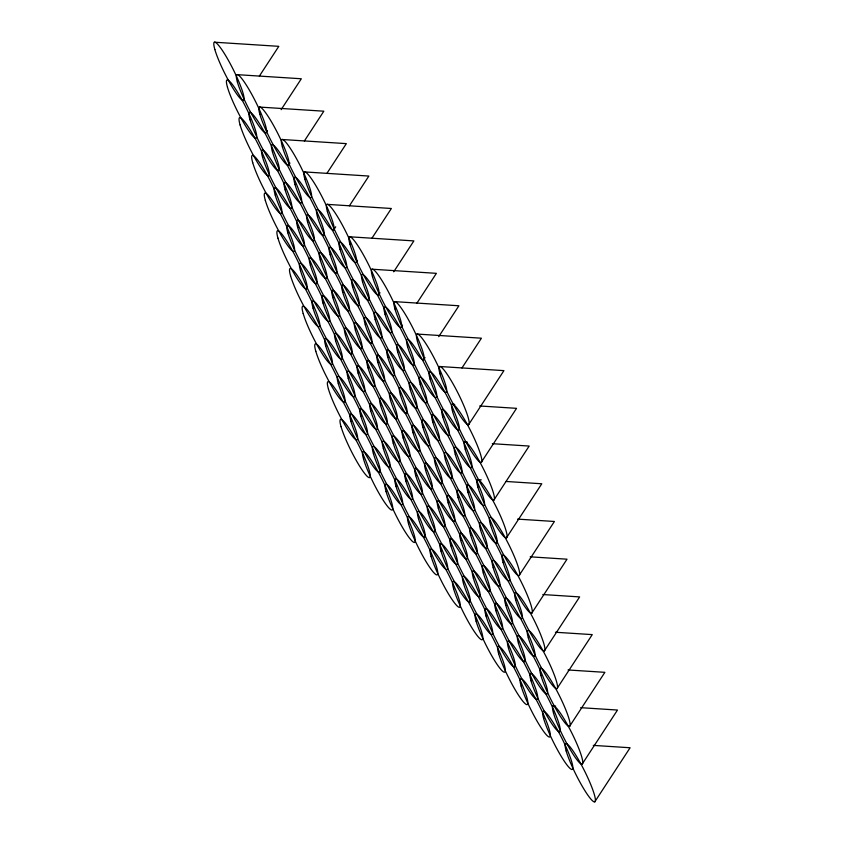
<?xml version="1.0" encoding="UTF-8"?>
<svg xmlns="http://www.w3.org/2000/svg" width="844" height="844" viewBox="0 0 844 844"><rect width="100%" height="100%" fill="white"/><g stroke="black" fill="none" stroke-linecap="round" stroke-linejoin="round"><path stroke-width="1.27" d="M259.351 76.118L278.805 46.336L214.344 42.2M266.008 132.814L267.442 130.609M281.136 109.657L301.319 78.766L236.858 74.631M288.511 165.245L289.956 163.04M304.368 140.98L323.832 111.197L259.372 107.061M326.881 173.41L346.346 143.628L281.885 139.482M333.538 230.106L335.701 226.793M349.395 205.83L368.86 176.058L304.399 171.912M356.052 262.526L357.497 260.321M371.909 238.261L391.363 208.489L326.913 204.343M378.566 294.957L380 292.752M393.694 271.8L413.876 240.909L349.416 236.774M401.079 327.388L402.514 325.183M416.936 303.123L436.39 273.34L371.93 269.204M423.593 359.818L425.028 357.613M438.722 336.651L458.904 305.771L394.443 301.624M461.953 367.984L481.418 338.201L416.957 334.055M468.61 424.669L503.931 370.632L439.471 366.486M481.228 462.385L516.549 408.338L479.708 405.975M493.846 500.102L529.167 446.054L492.337 443.691M506.463 537.807L541.785 483.77L506.263 481.481M519.092 575.524L554.402 521.476L517.572 519.113M531.709 613.24L567.02 559.192L530.19 556.829M544.327 650.946L579.638 596.908L542.808 594.535M556.945 688.662L592.256 634.614L555.426 632.251M569.563 726.378L604.874 672.33L568.044 669.967M582.181 764.084L617.491 710.047L580.661 707.673M594.798 801.8L630.109 747.752L593.279 745.389M452.089 404.202L454.716 404.371M464.706 441.908L467.333 442.077M477.324 479.624L481.27 479.877M553.042 705.9L555.668 706.069M345.491 335.395A32.536 4.653 63.4 0 0 371.444 384.864A32.536 4.653 63.4 0 0 361.717 351.167A32.536 4.653 63.4 0 0 345.491 335.395M458.049 497.538A32.536 4.653 63.4 0 0 484.002 547.007A32.536 4.653 63.4 0 0 474.275 513.321A32.536 4.653 63.4 0 0 458.049 497.538M265.332 200.397A32.536 4.653 63.4 0 0 291.286 249.866A32.536 4.653 63.4 0 0 281.558 216.169A32.536 4.653 63.4 0 0 265.332 200.397M413.022 432.677A32.536 4.653 63.4 0 0 438.975 482.146A32.536 4.653 63.4 0 0 429.248 448.459A32.536 4.653 63.4 0 0 413.022 432.677M503.077 562.399A32.536 4.653 63.4 0 0 529.03 611.858A32.536 4.653 63.4 0 0 519.303 578.172A32.536 4.653 63.4 0 0 503.077 562.399M322.978 302.964A32.536 4.653 63.4 0 0 348.931 352.433A32.536 4.653 63.4 0 0 339.204 318.747A32.536 4.653 63.4 0 0 322.978 302.964M493.181 567.685A32.536 4.653 63.4 0 0 519.134 617.143A32.536 4.653 63.4 0 0 509.407 583.457A32.536 4.653 63.4 0 0 493.181 567.685M277.95 238.113A32.536 4.653 63.4 0 0 303.903 287.572A32.536 4.653 63.4 0 0 294.176 253.886A32.536 4.653 63.4 0 0 277.95 238.113M435.536 465.107A32.536 4.653 63.4 0 0 461.489 514.576A32.536 4.653 63.4 0 0 451.762 480.89A32.536 4.653 63.4 0 0 435.536 465.107M390.519 400.256A32.536 4.653 63.4 0 0 416.461 449.715A32.536 4.653 63.4 0 0 406.734 416.029A32.536 4.653 63.4 0 0 390.519 400.256M368.005 367.826A32.536 4.653 63.4 0 0 393.948 417.284A32.536 4.653 63.4 0 0 384.231 383.598A32.536 4.653 63.4 0 0 368.005 367.826M287.846 232.828A32.536 4.653 63.4 0 0 313.799 282.286A32.536 4.653 63.4 0 0 304.072 248.6A32.536 4.653 63.4 0 0 287.846 232.828M470.667 535.254A32.536 4.653 63.4 0 0 496.62 584.713A32.536 4.653 63.4 0 0 486.893 551.026A32.536 4.653 63.4 0 0 470.667 535.254M310.36 265.259A32.536 4.653 63.4 0 0 336.313 314.717A32.536 4.653 63.4 0 0 326.586 281.031A32.536 4.653 63.4 0 0 310.36 265.259M480.563 529.969A32.536 4.653 63.4 0 0 506.516 579.427A32.536 4.653 63.4 0 0 496.789 545.741A32.536 4.653 63.4 0 0 480.563 529.969M300.464 270.534A32.536 4.653 63.4 0 0 326.417 320.003A32.536 4.653 63.4 0 0 316.69 286.316A32.536 4.653 63.4 0 0 300.464 270.534M518.416 643.107A32.536 4.653 63.4 0 0 544.369 692.565A32.536 4.653 63.4 0 0 534.642 658.879A32.536 4.653 63.4 0 0 518.416 643.107M383.345 448.533A32.536 4.653 63.4 0 0 409.298 498.002A32.536 4.653 63.4 0 0 399.571 464.305A32.536 4.653 63.4 0 0 383.345 448.533M338.317 383.672A32.536 4.653 63.4 0 0 364.27 433.141A32.536 4.653 63.4 0 0 354.543 399.455A32.536 4.653 63.4 0 0 338.317 383.672M290.568 275.819A32.536 4.653 63.4 0 0 316.521 325.288A32.536 4.653 63.4 0 0 306.794 291.602A32.536 4.653 63.4 0 0 290.568 275.819M358.109 373.111A32.536 4.653 63.4 0 0 384.062 422.57A32.536 4.653 63.4 0 0 374.335 388.884A32.536 4.653 63.4 0 0 358.109 373.111M460.771 540.54A32.536 4.653 63.4 0 0 486.724 589.998A32.536 4.653 63.4 0 0 476.997 556.312A32.536 4.653 63.4 0 0 460.771 540.54M531.034 680.823A32.536 4.653 63.4 0 0 556.987 730.282A32.536 4.653 63.4 0 0 547.26 696.595A32.536 4.653 63.4 0 0 531.034 680.823M415.754 475.678A32.536 4.653 63.4 0 0 441.697 525.147A32.536 4.653 63.4 0 0 431.98 491.451A32.536 4.653 63.4 0 0 415.754 475.678M325.7 345.966A32.536 4.653 63.4 0 0 351.653 395.425A32.536 4.653 63.4 0 0 341.925 361.738A32.536 4.653 63.4 0 0 325.7 345.966M328.421 388.957A32.536 4.653 63.4 0 0 354.374 438.426A32.536 4.653 63.4 0 0 344.647 404.74A32.536 4.653 63.4 0 0 328.421 388.957M473.389 578.245A32.536 4.653 63.4 0 0 499.342 627.714A32.536 4.653 63.4 0 0 489.615 594.028A32.536 4.653 63.4 0 0 473.389 578.245M428.372 513.395A32.536 4.653 63.4 0 0 454.325 562.853A32.536 4.653 63.4 0 0 444.598 529.167A32.536 4.653 63.4 0 0 428.372 513.395M508.521 648.392A32.536 4.653 63.4 0 0 534.474 697.851A32.536 4.653 63.4 0 0 524.746 664.165A32.536 4.653 63.4 0 0 508.521 648.392M373.449 453.819A32.536 4.653 63.4 0 0 399.402 503.277A32.536 4.653 63.4 0 0 389.675 469.591A32.536 4.653 63.4 0 0 373.449 453.819M370.727 410.817A32.536 4.653 63.4 0 0 396.68 460.286A32.536 4.653 63.4 0 0 386.953 426.6A32.536 4.653 63.4 0 0 370.727 410.817M540.93 675.538A32.536 4.653 63.4 0 0 566.883 724.996A32.536 4.653 63.4 0 0 557.156 691.31A32.536 4.653 63.4 0 0 540.93 675.538M405.858 480.964A32.536 4.653 63.4 0 0 431.811 530.422A32.536 4.653 63.4 0 0 422.084 496.736A32.536 4.653 63.4 0 0 405.858 480.964M515.695 600.105A32.536 4.653 63.4 0 0 541.648 649.574A32.536 4.653 63.4 0 0 531.92 615.888A32.536 4.653 63.4 0 0 515.695 600.105M463.504 583.531A32.536 4.653 63.4 0 0 489.446 633A32.536 4.653 63.4 0 0 479.73 599.314A32.536 4.653 63.4 0 0 463.504 583.531M395.963 486.249A32.536 4.653 63.4 0 0 421.916 535.708A32.536 4.653 63.4 0 0 412.188 502.022A32.536 4.653 63.4 0 0 395.963 486.249M438.268 508.109A32.536 4.653 63.4 0 0 464.211 557.567A32.536 4.653 63.4 0 0 454.483 523.881A32.536 4.653 63.4 0 0 438.268 508.109M425.64 470.393A32.536 4.653 63.4 0 0 451.593 519.862A32.536 4.653 63.4 0 0 441.866 486.176A32.536 4.653 63.4 0 0 425.64 470.393M393.241 443.248A32.536 4.653 63.4 0 0 419.194 492.717A32.536 4.653 63.4 0 0 409.467 459.031A32.536 4.653 63.4 0 0 393.241 443.248M350.935 421.388A32.536 4.653 63.4 0 0 376.888 470.857A32.536 4.653 63.4 0 0 367.161 437.171A32.536 4.653 63.4 0 0 350.935 421.388M528.312 637.821A32.536 4.653 63.4 0 0 554.265 687.29A32.536 4.653 63.4 0 0 544.538 653.594A32.536 4.653 63.4 0 0 528.312 637.821M303.186 313.535A32.536 4.653 63.4 0 0 329.139 363.004A32.536 4.653 63.4 0 0 319.412 329.308A32.536 4.653 63.4 0 0 303.186 313.535M440.99 551.1A32.536 4.653 63.4 0 0 466.943 600.569A32.536 4.653 63.4 0 0 457.216 566.883A32.536 4.653 63.4 0 0 440.99 551.1M450.886 545.815A32.536 4.653 63.4 0 0 476.828 595.284A32.536 4.653 63.4 0 0 467.112 561.598A32.536 4.653 63.4 0 0 450.886 545.815M348.213 378.397A32.536 4.653 63.4 0 0 374.166 427.855A32.536 4.653 63.4 0 0 364.439 394.169A32.536 4.653 63.4 0 0 348.213 378.397M553.548 713.243A32.536 4.653 63.4 0 0 579.501 762.712A32.536 4.653 63.4 0 0 569.774 729.026A32.536 4.653 63.4 0 0 553.548 713.243M495.903 610.676A32.536 4.653 63.4 0 0 521.856 660.145A32.536 4.653 63.4 0 0 512.129 626.448A32.536 4.653 63.4 0 0 495.903 610.676M543.652 718.529A32.536 4.653 63.4 0 0 569.605 767.998A32.536 4.653 63.4 0 0 559.878 734.312A32.536 4.653 63.4 0 0 543.652 718.529M418.476 518.68A32.536 4.653 63.4 0 0 444.429 568.139A32.536 4.653 63.4 0 0 434.702 534.452A32.536 4.653 63.4 0 0 418.476 518.68M566.166 750.96A32.536 4.653 63.4 0 0 592.119 800.428A32.536 4.653 63.4 0 0 582.392 766.732A32.536 4.653 63.4 0 0 566.166 750.96M315.804 351.252A32.536 4.653 63.4 0 0 341.757 400.71A32.536 4.653 63.4 0 0 332.03 367.024A32.536 4.653 63.4 0 0 315.804 351.252M360.831 416.103A32.536 4.653 63.4 0 0 386.784 465.571A32.536 4.653 63.4 0 0 377.057 431.885A32.536 4.653 63.4 0 0 360.831 416.103M483.285 572.96A32.536 4.653 63.4 0 0 509.238 622.429A32.536 4.653 63.4 0 0 499.511 588.743A32.536 4.653 63.4 0 0 483.285 572.96M448.153 502.824A32.536 4.653 63.4 0 0 474.106 552.293A32.536 4.653 63.4 0 0 464.379 518.596A32.536 4.653 63.4 0 0 448.153 502.824M403.137 437.962A32.536 4.653 63.4 0 0 429.079 487.431A32.536 4.653 63.4 0 0 419.362 453.745A32.536 4.653 63.4 0 0 403.137 437.962M380.623 405.542A32.536 4.653 63.4 0 0 406.576 455A32.536 4.653 63.4 0 0 396.849 421.314A32.536 4.653 63.4 0 0 380.623 405.542M313.082 308.25A32.536 4.653 63.4 0 0 339.035 357.719A32.536 4.653 63.4 0 0 329.308 324.033A32.536 4.653 63.4 0 0 313.082 308.25M505.799 605.391A32.536 4.653 63.4 0 0 531.752 654.86A32.536 4.653 63.4 0 0 522.025 621.173A32.536 4.653 63.4 0 0 505.799 605.391M335.596 340.681A32.536 4.653 63.4 0 0 361.548 390.139A32.536 4.653 63.4 0 0 351.821 356.453A32.536 4.653 63.4 0 0 335.596 340.681M521.138 686.098A32.536 4.653 63.4 0 0 547.091 735.567A32.536 4.653 63.4 0 0 537.364 701.881A32.536 4.653 63.4 0 0 521.138 686.098M498.635 653.678A32.536 4.653 63.4 0 0 524.578 703.136A32.536 4.653 63.4 0 0 514.861 669.45A32.536 4.653 63.4 0 0 498.635 653.678M476.121 621.247A32.536 4.653 63.4 0 0 502.064 670.706A32.536 4.653 63.4 0 0 492.347 637.02A32.536 4.653 63.4 0 0 476.121 621.247M453.608 588.817A32.536 4.653 63.4 0 0 479.561 638.286A32.536 4.653 63.4 0 0 469.834 604.589A32.536 4.653 63.4 0 0 453.608 588.817M486.017 615.962A32.536 4.653 63.4 0 0 511.96 665.431A32.536 4.653 63.4 0 0 502.233 631.734A32.536 4.653 63.4 0 0 486.017 615.962M431.094 556.386A32.536 4.653 63.4 0 0 457.047 605.855A32.536 4.653 63.4 0 0 447.32 572.169A32.536 4.653 63.4 0 0 431.094 556.386M408.58 523.955A32.536 4.653 63.4 0 0 434.533 573.424A32.536 4.653 63.4 0 0 424.806 539.738A32.536 4.653 63.4 0 0 408.58 523.955M363.553 459.104A32.536 4.653 63.4 0 0 389.506 508.563A32.536 4.653 63.4 0 0 379.779 474.877A32.536 4.653 63.4 0 0 363.553 459.104M386.067 491.535A32.536 4.653 63.4 0 0 412.02 540.993A32.536 4.653 63.4 0 0 402.293 507.307A32.536 4.653 63.4 0 0 386.067 491.535M341.05 426.674A32.536 4.653 63.4 0 0 366.992 476.143A32.536 4.653 63.4 0 0 357.265 442.446A32.536 4.653 63.4 0 0 341.05 426.674M362.551 281.833A32.536 4.653 63.4 0 0 388.504 331.291A32.536 4.653 63.4 0 0 378.777 297.605A32.536 4.653 63.4 0 0 362.551 281.833M237.375 81.974A32.536 4.653 63.4 0 0 263.328 131.442A32.536 4.653 63.4 0 0 253.601 97.756A32.536 4.653 63.4 0 0 237.375 81.974M355.387 330.109A32.536 4.653 63.4 0 0 381.33 379.578A32.536 4.653 63.4 0 0 371.613 345.892A32.536 4.653 63.4 0 0 355.387 330.109M307.638 222.257A32.536 4.653 63.4 0 0 333.58 271.726A32.536 4.653 63.4 0 0 323.864 238.029A32.536 4.653 63.4 0 0 307.638 222.257M439.988 373.829A32.536 4.653 63.4 0 0 465.93 423.298A32.536 4.653 63.4 0 0 456.203 389.611A32.536 4.653 63.4 0 0 439.988 373.829M342.769 292.404A32.536 4.653 63.4 0 0 368.712 341.862A32.536 4.653 63.4 0 0 358.985 308.176A32.536 4.653 63.4 0 0 342.769 292.404M400.404 394.971A32.536 4.653 63.4 0 0 426.357 444.429A32.536 4.653 63.4 0 0 416.63 410.743A32.536 4.653 63.4 0 0 400.404 394.971M214.861 49.543A32.536 4.653 63.4 0 0 240.814 99.012A32.536 4.653 63.4 0 0 231.087 65.326A32.536 4.653 63.4 0 0 214.861 49.543M285.124 189.826A32.536 4.653 63.4 0 0 311.077 239.295A32.536 4.653 63.4 0 0 301.35 205.609A32.536 4.653 63.4 0 0 285.124 189.826M387.786 357.255A32.536 4.653 63.4 0 0 413.739 406.724A32.536 4.653 63.4 0 0 404.012 373.037A32.536 4.653 63.4 0 0 387.786 357.255M445.432 459.822A32.536 4.653 63.4 0 0 471.385 509.291A32.536 4.653 63.4 0 0 461.657 475.605A32.536 4.653 63.4 0 0 445.432 459.822M407.578 346.684A32.536 4.653 63.4 0 0 433.531 396.152A32.536 4.653 63.4 0 0 423.804 362.466A32.536 4.653 63.4 0 0 407.578 346.684M340.037 249.402A32.536 4.653 63.4 0 0 365.99 298.871A32.536 4.653 63.4 0 0 356.263 265.174A32.536 4.653 63.4 0 0 340.037 249.402M317.523 216.971A32.536 4.653 63.4 0 0 343.476 266.44A32.536 4.653 63.4 0 0 333.749 232.754A32.536 4.653 63.4 0 0 317.523 216.971M304.906 179.266A32.536 4.653 63.4 0 0 330.859 228.724A32.536 4.653 63.4 0 0 321.131 195.038A32.536 4.653 63.4 0 0 304.906 179.266M272.507 152.12A32.536 4.653 63.4 0 0 298.449 201.579A32.536 4.653 63.4 0 0 288.732 167.893A32.536 4.653 63.4 0 0 272.507 152.12M375.169 319.538A32.536 4.653 63.4 0 0 401.122 369.007A32.536 4.653 63.4 0 0 391.394 335.321A32.536 4.653 63.4 0 0 375.169 319.538M282.392 146.835A32.536 4.653 63.4 0 0 308.345 196.293A32.536 4.653 63.4 0 0 298.618 162.607A32.536 4.653 63.4 0 0 282.392 146.835M249.993 119.69A32.536 4.653 63.4 0 0 275.946 169.148A32.536 4.653 63.4 0 0 266.219 135.462A32.536 4.653 63.4 0 0 249.993 119.69M352.655 287.118A32.536 4.653 63.4 0 0 378.608 336.577A32.536 4.653 63.4 0 0 368.881 302.891A32.536 4.653 63.4 0 0 352.655 287.118M330.141 254.688A32.536 4.653 63.4 0 0 356.094 304.146A32.536 4.653 63.4 0 0 346.367 270.46A32.536 4.653 63.4 0 0 330.141 254.688M410.3 389.685A32.536 4.653 63.4 0 0 436.253 439.154A32.536 4.653 63.4 0 0 426.526 405.458A32.536 4.653 63.4 0 0 410.3 389.685M490.459 524.683A32.536 4.653 63.4 0 0 516.412 574.152A32.536 4.653 63.4 0 0 506.685 540.455A32.536 4.653 63.4 0 0 490.459 524.683M442.71 416.83A32.536 4.653 63.4 0 0 468.663 466.289A32.536 4.653 63.4 0 0 458.936 432.603A32.536 4.653 63.4 0 0 442.71 416.83M227.479 87.259A32.536 4.653 63.4 0 0 253.432 136.728A32.536 4.653 63.4 0 0 243.705 103.031A32.536 4.653 63.4 0 0 227.479 87.259M240.097 124.975A32.536 4.653 63.4 0 0 266.05 174.434A32.536 4.653 63.4 0 0 256.323 140.748A32.536 4.653 63.4 0 0 240.097 124.975M465.223 449.261A32.536 4.653 63.4 0 0 491.166 498.72A32.536 4.653 63.4 0 0 481.449 465.033A32.536 4.653 63.4 0 0 465.223 449.261M420.196 384.4A32.536 4.653 63.4 0 0 446.149 433.869A32.536 4.653 63.4 0 0 436.422 400.183A32.536 4.653 63.4 0 0 420.196 384.4M365.273 324.824A32.536 4.653 63.4 0 0 391.226 374.293A32.536 4.653 63.4 0 0 381.499 340.607A32.536 4.653 63.4 0 0 365.273 324.824M275.228 195.112A32.536 4.653 63.4 0 0 301.181 244.581A32.536 4.653 63.4 0 0 291.454 210.894A32.536 4.653 63.4 0 0 275.228 195.112M394.96 308.978A32.536 4.653 63.4 0 0 420.913 358.436A32.536 4.653 63.4 0 0 411.186 324.75A32.536 4.653 63.4 0 0 394.96 308.978M477.841 486.967A32.536 4.653 63.4 0 0 503.784 536.436A32.536 4.653 63.4 0 0 494.067 502.75A32.536 4.653 63.4 0 0 477.841 486.967M432.814 422.116A32.536 4.653 63.4 0 0 458.767 471.574A32.536 4.653 63.4 0 0 449.04 437.888A32.536 4.653 63.4 0 0 432.814 422.116M320.256 259.973A32.536 4.653 63.4 0 0 346.198 309.431A32.536 4.653 63.4 0 0 336.482 275.745A32.536 4.653 63.4 0 0 320.256 259.973M297.742 227.542A32.536 4.653 63.4 0 0 323.695 277.001A32.536 4.653 63.4 0 0 313.968 243.315A32.536 4.653 63.4 0 0 297.742 227.542M422.918 427.402A32.536 4.653 63.4 0 0 448.871 476.86A32.536 4.653 63.4 0 0 439.144 443.174A32.536 4.653 63.4 0 0 422.918 427.402M327.419 211.686A32.536 4.653 63.4 0 0 353.372 261.155A32.536 4.653 63.4 0 0 343.645 227.469A32.536 4.653 63.4 0 0 327.419 211.686M295.02 184.541A32.536 4.653 63.4 0 0 320.963 234.01A32.536 4.653 63.4 0 0 311.236 200.323A32.536 4.653 63.4 0 0 295.02 184.541M372.447 276.547A32.536 4.653 63.4 0 0 398.4 326.016A32.536 4.653 63.4 0 0 388.673 292.319A32.536 4.653 63.4 0 0 372.447 276.547M349.933 244.116A32.536 4.653 63.4 0 0 375.886 293.585A32.536 4.653 63.4 0 0 366.159 259.899A32.536 4.653 63.4 0 0 349.933 244.116M259.889 114.404A32.536 4.653 63.4 0 0 285.831 163.873A32.536 4.653 63.4 0 0 276.115 130.176A32.536 4.653 63.4 0 0 259.889 114.404M397.682 351.969A32.536 4.653 63.4 0 0 423.635 401.438A32.536 4.653 63.4 0 0 413.908 367.752A32.536 4.653 63.4 0 0 397.682 351.969M262.611 157.395A32.536 4.653 63.4 0 0 288.564 206.864A32.536 4.653 63.4 0 0 278.837 173.178A32.536 4.653 63.4 0 0 262.611 157.395M385.064 314.263A32.536 4.653 63.4 0 0 411.017 363.722A32.536 4.653 63.4 0 0 401.29 330.036A32.536 4.653 63.4 0 0 385.064 314.263M430.092 379.114A32.536 4.653 63.4 0 0 456.034 428.583A32.536 4.653 63.4 0 0 446.318 394.897A32.536 4.653 63.4 0 0 430.092 379.114M252.715 162.681A32.536 4.653 63.4 0 0 278.668 212.15A32.536 4.653 63.4 0 0 268.941 178.464A32.536 4.653 63.4 0 0 252.715 162.681M332.874 297.679A32.536 4.653 63.4 0 0 358.827 347.148A32.536 4.653 63.4 0 0 349.099 313.462A32.536 4.653 63.4 0 0 332.874 297.679M455.327 454.547A32.536 4.653 63.4 0 0 481.28 504.005A32.536 4.653 63.4 0 0 471.553 470.319A32.536 4.653 63.4 0 0 455.327 454.547M377.89 362.54A32.536 4.653 63.4 0 0 403.843 412.009A32.536 4.653 63.4 0 0 394.116 378.312A32.536 4.653 63.4 0 0 377.89 362.54M417.474 341.409A32.536 4.653 63.4 0 0 443.416 390.867A32.536 4.653 63.4 0 0 433.7 357.181A32.536 4.653 63.4 0 0 417.474 341.409M452.606 411.545A32.536 4.653 63.4 0 0 478.548 461.014A32.536 4.653 63.4 0 0 468.831 427.317A32.536 4.653 63.4 0 0 452.606 411.545M467.945 492.252A32.536 4.653 63.4 0 0 493.898 541.721A32.536 4.653 63.4 0 0 484.171 508.035A32.536 4.653 63.4 0 0 467.945 492.252"/></g></svg>
